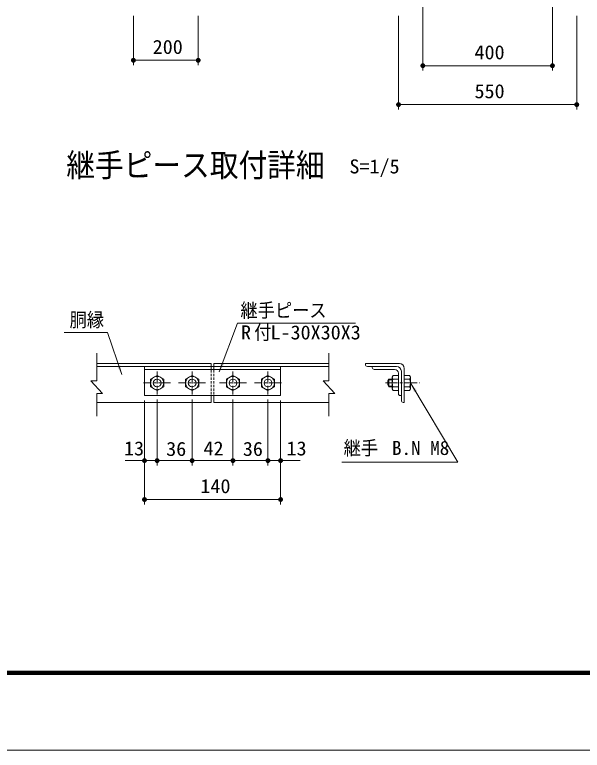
# Model space of a CAD drawing. Units: millimetres, scale not verified, with parts at other scales. Extents: x -4455 to 4455, y -3150 to 3150.
# Drawn here: x -486 to 1266, y -3150 to -882 of the extents above; entities that cross this region are included whole.
import ezdxf
from ezdxf.enums import TextEntityAlignment as Align

# ---------------------------------------------------------------- set-up
doc = ezdxf.new("R2010")
doc.units = ezdxf.units.MM
doc.header["$LTSCALE"] = 30
doc.linetypes.add('USER1', pattern=[2, 1.25, -0.25, 0.25, -0.25])
doc.linetypes.add('USER4', pattern=[0.375, 0.25, -0.125])
for name, color, linetype, lineweight in [('0-3_SUNPOU', 1, 'Continuous', 18), ('0-7_7詳細', 7, 'Continuous', 18), ('0-C_5寸法', 1, 'Continuous', 18), ('0-E_D-TTL', 7, 'Continuous', 9)]:
    doc.layers.add(name, color=color, linetype=linetype, lineweight=lineweight)
doc.styles.add('ＭＳ ゴシック', font='')
doc.styles.get('ＭＳ ゴシック').set_extended_font_data('MS Gothic')

# ---------------------------------------------------------------- blocks, each defined once
blk = doc.blocks.new('M1')
at = {"layer": '0-3_SUNPOU'}
blk.add_line((-7.5, 0), (-57.86, 0), dxfattribs=at)
for points in [[(0, 0), (-7.5, 0), (-7.44, 0.94)], [(0, 0), (-7.44, -0.94), (-7.5, 0)], [(0, 0), (-7.44, 0.94), (-7.26, 1.87)], [(0, 0), (-7.26, -1.87), (-7.44, -0.94)], [(0, 0), (-7.26, 1.87), (-6.97, 2.76)], [(0, 0), (-6.97, -2.76), (-7.26, -1.87)], [(0, 0), (-6.97, 2.76), (-6.57, 3.61)], [(0, 0), (-6.57, -3.61), (-6.97, -2.76)], [(0, 0), (-6.57, 3.61), (-6.07, 4.41)], [(0, 0), (-6.07, -4.41), (-6.57, -3.61)], [(0, 0), (-6.07, 4.41), (-5.47, 5.13)], [(0, 0), (-5.47, -5.13), (-6.07, -4.41)], [(0, 0), (-5.47, 5.13), (-4.78, 5.78)], [(0, 0), (-4.78, -5.78), (-5.47, -5.13)], [(0, 0), (-4.78, 5.78), (-4.02, 6.33)], [(0, 0), (-4.02, -6.33), (-4.78, -5.78)], [(0, 0), (-4.02, 6.33), (-3.19, 6.79)], [(0, 0), (-3.19, -6.79), (-4.02, -6.33)], [(0, 0), (-3.19, 6.79), (-2.32, 7.13)], [(0, 0), (-2.32, -7.13), (-3.19, -6.79)], [(0, 0), (-2.32, 7.13), (-1.41, 7.37)], [(0, 0), (-1.41, -7.37), (-2.32, -7.13)], [(0, 0), (-1.41, 7.37), (-0.47, 7.49)], [(0, 0), (-0.47, -7.49), (-1.41, -7.37)], [(0, 0), (-0.47, 7.49), (0.47, 7.49)], [(0, 0), (0.47, -7.49), (-0.47, -7.49)], [(0, 0), (0.47, 7.49), (1.41, 7.37)], [(0, 0), (1.41, 7.37), (2.32, 7.13)], [(0, 0), (2.32, 7.13), (3.19, 6.79)], [(0, 0), (3.19, 6.79), (4.02, 6.33)], [(0, 0), (4.02, 6.33), (4.78, 5.78)], [(0, 0), (4.78, 5.78), (5.47, 5.13)], [(0, 0), (5.47, 5.13), (6.07, 4.41)], [(0, 0), (6.07, 4.41), (6.57, 3.61)], [(0, 0), (6.57, 3.61), (6.97, 2.76)], [(0, 0), (6.97, 2.76), (7.26, 1.87)], [(0, 0), (7.26, 1.87), (7.44, 0.94)], [(0, 0), (7.44, 0.94), (7.5, 0)], [(0, 0), (1.41, -7.37), (0.47, -7.49)], [(0, 0), (2.32, -7.13), (1.41, -7.37)], [(0, 0), (3.19, -6.79), (2.32, -7.13)], [(0, 0), (4.02, -6.33), (3.19, -6.79)], [(0, 0), (4.78, -5.78), (4.02, -6.33)], [(0, 0), (5.47, -5.13), (4.78, -5.78)], [(0, 0), (6.07, -4.41), (5.47, -5.13)], [(0, 0), (6.57, -3.61), (6.07, -4.41)], [(0, 0), (6.97, -2.76), (6.57, -3.61)], [(0, 0), (7.26, -1.87), (6.97, -2.76)], [(0, 0), (7.44, -0.94), (7.26, -1.87)], [(0, 0), (7.5, 0), (7.44, -0.94)]]:
    blk.add_solid(points, dxfattribs=at)

msp = doc.modelspace()

# ---------------------------------------------------------------- linework, layer by layer
at = {"layer": '0-7_7詳細', "color": 4}
for p, q in [((-232.56, -2011.28), (-232.56, -1925.7)), ((483.71, -2011.28), (483.71, -1925.7)), ((465.71, -2011.28), (501.71, -2050.05)), ((483.71, -2011.28), (465.71, -2011.28)), ((-232.56, -2050.05), (-232.56, -2120.25)), ((-232.56, -2050.05), (-214.56, -2050.05)), ((483.71, -2050.05), (483.71, -2120.25)), ((483.71, -2050.05), (501.71, -2050.05))]:
    msp.add_line(p, q, dxfattribs=at)
at = {"layer": '0-7_7詳細', "lineweight": 9}
for p, q in [((120.57, -1957.62), (-232.56, -1957.62)), ((483.71, -1966.62), (-232.56, -1966.62)), ((-85.23, -1966.62), (-85.23, -2056.62)), ((120.57, -1966.62), (120.57, -1957.62)), ((483.71, -1957.62), (128.97, -1957.62)), ((128.97, -1966.62), (128.97, -1957.62)), ((334.77, -1966.62), (334.77, -2056.62)), ((701.51, -1957.62), (596.51, -1957.62)), ((596.51, -1957.62), (596.51, -1960.62)), ((692.51, -1966.62), (602.51, -1966.62)), ((617.51, -1966.62), (692.51, -1966.62)), ((617.51, -1966.62), (617.51, -1969.62)), ((716.51, -2077.62), (716.51, -1972.62)), ((334.77, -1975.62), (-85.23, -1975.62)), ((623.51, -1975.62), (686.51, -1975.62)), ((698.51, -1987.62), (698.51, -2050.62)), ((698.51, -2041.14), (698.51, -1994.1)), ((707.51, -2071.62), (707.51, -1981.62)), ((732.31, -1994.1), (716.51, -1994.1)), ((716.51, -1994.1), (716.51, -2041.14)), ((735.71, -1999.98), (732.31, -1994.1)), ((668.65, -2029.62), (668.65, -2005.62)), ((679.31, -2005.62), (668.65, -2005.62)), ((679.31, -2035.38), (679.31, -1999.86)), ((681.37, -2005.62), (698.51, -2005.62)), ((732.31, -2005.62), (716.51, -2005.62)), ((679.31, -2029.62), (668.65, -2029.62)), ((679.31, -2035.38), (682.63, -2041.14)), ((681.37, -2029.62), (698.51, -2029.62)), ((682.63, -2041.14), (698.51, -2041.14)), ((732.31, -2029.62), (716.51, -2029.62)), ((732.31, -2041.14), (716.51, -2041.14)), ((334.77, -2056.62), (-85.23, -2056.62)), ((120.57, -2077.62), (120.57, -2056.62)), ((128.97, -2077.62), (128.97, -2056.62)), ((120.57, -2077.62), (-232.56, -2077.62)), ((483.71, -2077.62), (128.97, -2077.62)), ((716.51, -2077.62), (713.51, -2077.62))]:
    msp.add_line(p, q, dxfattribs=at)
at = {"layer": '0-7_7詳細', "color": 3, "linetype": 'USER4'}
for p, q in [((120.57, -1966.62), (120.57, -2056.62)), ((128.97, -1966.62), (128.97, -2056.62))]:
    msp.add_line(p, q, dxfattribs=at)
at = {"layer": '0-7_7詳細', "color": 1, "linetype": 'USER1'}
for p, q in [((-46.23, -1981.68), (-46.23, -2053.43)), ((61.77, -1981.68), (61.77, -2053.43)), ((187.77, -1981.68), (187.77, -2053.43)), ((295.77, -1981.68), (295.77, -2053.43)), ((-4.53, -2017.62), (-88.13, -2017.62)), ((103.47, -2017.62), (19.87, -2017.62)), ((229.47, -2017.62), (145.87, -2017.62)), ((337.47, -2017.62), (253.87, -2017.62)), ((658.25, -2017.62), (764.3, -2017.62))]:
    msp.add_line(p, q, dxfattribs=at)
at = {"layer": '0-7_7詳細', "color": 1}
for p, q in [((679.31, -2008.02), (667.44, -2008.02)), ((679.31, -2027.22), (667.44, -2027.22)), ((-85.23, -2071.62), (-85.23, -2391.94)), ((-85.23, -2071.62), (-85.23, -2271.94)), ((-46.23, -2068.43), (-46.23, -2271.94)), ((-46.23, -2068.43), (-46.23, -2271.94)), ((61.77, -2068.43), (61.77, -2271.94)), ((61.77, -2068.43), (61.77, -2271.94)), ((187.77, -2068.43), (187.77, -2271.94)), ((187.77, -2068.43), (187.77, -2271.94)), ((295.77, -2068.43), (295.77, -2271.94)), ((295.77, -2068.43), (295.77, -2271.94)), ((334.77, -2071.62), (334.77, -2391.94)), ((334.77, -2071.62), (334.77, -2271.94)), ((-115.23, -2256.94), (-145.23, -2256.94)), ((-76.23, -2256.94), (-106.23, -2256.94)), ((-46.23, -2256.94), (-85.23, -2256.94)), ((61.77, -2256.94), (-46.23, -2256.94)), ((-16.23, -2256.94), (13.77, -2256.94)), ((31.77, -2256.94), (1.77, -2256.94)), ((61.77, -2256.94), (187.77, -2256.94)), ((91.77, -2256.94), (121.77, -2256.94)), ((157.77, -2256.94), (127.77, -2256.94)), ((187.77, -2256.94), (295.77, -2256.94)), ((217.77, -2256.94), (247.77, -2256.94)), ((265.77, -2256.94), (235.77, -2256.94)), ((295.77, -2256.94), (334.77, -2256.94)), ((325.77, -2256.94), (355.77, -2256.94)), ((364.77, -2256.94), (394.77, -2256.94)), ((-55.23, -2376.94), (304.77, -2376.94))]:
    msp.add_line(p, q, dxfattribs=at)
at = {"layer": '0-7_7詳細', "lineweight": 9}
for points in [[(566.4, -1832.61), (201.81, -1832.61), (145.61, -1983.45)], [(-332.85, -1861.94), (-199.48, -1861.94), (-155.66, -1991.36)], [(679.31, -1999.86), (682.63, -1994.1), (698.51, -1994.1)], [(707.51, -1981.62), (707.51, -2056.62), (704.51, -2056.62)], [(735.71, -1999.98), (735.71, -2035.26), (732.31, -2041.14)]]:
    msp.add_lwpolyline(points, dxfattribs=at)
for points in [[(-46.23, -1994.1), (-66.6, -2005.86), (-66.6, -2029.38), (-46.23, -2041.14), (-25.86, -2029.38), (-25.86, -2005.86)], [(61.77, -1994.1), (41.4, -2005.86), (41.4, -2029.38), (61.77, -2041.14), (82.14, -2029.38), (82.14, -2005.86)], [(187.77, -1994.1), (167.4, -2005.86), (167.4, -2029.38), (187.77, -2041.14), (208.14, -2029.38), (208.14, -2005.86)], [(295.77, -1994.1), (275.4, -2005.86), (275.4, -2029.38), (295.77, -2041.14), (316.14, -2029.38), (316.14, -2005.86)]]:
    msp.add_lwpolyline(points, close=True, dxfattribs=at)
at = {"layer": '0-7_7詳細', "color": 4}
msp.add_lwpolyline([(-232.56, -2011.28), (-250.56, -2011.28), (-214.56, -2050.05)], dxfattribs=at)
at = {"layer": '0-7_7詳細', "color": 1}
msp.add_lwpolyline([(523.88, -2261.25), (881.75, -2261.25), (736.74, -2019.34)], dxfattribs=at)
at = {"layer": '0-7_7詳細', "lineweight": 9}
for centre, radius in [((-46.23, -2017.62), 20.4), ((-46.23, -2017.62), 12), ((61.77, -2017.62), 20.4), ((61.77, -2017.62), 12), ((187.77, -2017.62), 20.4), ((187.77, -2017.62), 12), ((295.77, -2017.62), 20.4), ((295.77, -2017.62), 12)]:
    msp.add_circle(centre, radius, dxfattribs=at)
for centre, radius, start, end in [((602.51, -1960.62), 6, 180, 270), ((623.51, -1969.62), 6, 180, 270), ((692.51, -1981.62), 15, 0, 90), ((692.51, -1981.62), 15, 0, 90), ((701.51, -1972.62), 15, 0, 90), ((686.51, -1987.62), 12, 0, 90), ((689.43, -2017.62), 24, 150, 210), ((688.4, -1999.86), 9.09, 180, 219.3382), ((715.31, -2017.62), 36, 160.52878, 199.47122), ((729.83, -2000.29), 5.88, 294.94299, 2.968), ((712.8, -2017.62), 22.91, 328.40741, 31.59259), ((688.4, -2035.38), 9.09, 140.6618, 180), ((729.83, -2034.96), 5.88, 357.032, 65.05701), ((704.51, -2050.62), 6, 180, 270), ((713.51, -2071.62), 6, 180, 270)]:
    msp.add_arc(centre, radius, start, end, dxfattribs=at)
at = {"layer": '0-7_7詳細'}
for points in [[(-155.02, -1993.26), (-169.58, -1966.51), (-159.71, -1963.17)], [(144.91, -1985.32), (150.5, -1955.39), (160.26, -1959.03)]]:
    msp.add_solid(points, dxfattribs=at)
at = {"layer": '0-7_7詳細', "color": 1}
msp.add_solid([(735.71, -2017.62), (755.6, -2040.68), (746.67, -2046.03)], dxfattribs=at)
at = {"layer": '0-C_5寸法'}
for p, q in [((1173.77, -655.71), (1173.77, -1054.19)), ((773.77, -690.71), (773.77, -1054.19)), ((-119.44, -885.71), (-119.44, -1037.58)), ((80.56, -885.71), (80.56, -1037.58)), ((698.77, -885.71), (698.77, -1174.19)), ((1248.77, -885.71), (1248.77, -1174.19)), ((-89.44, -1022.58), (50.56, -1022.58)), ((803.77, -1039.19), (1143.77, -1039.19)), ((1218.77, -1159.19), (728.77, -1159.19))]:
    msp.add_line(p, q, dxfattribs=at)
at = {"layer": '0-E_D-TTL', "color": 2, "lineweight": 18}
msp.add_lwpolyline([(-4454.85, 3150.21), (4454.85, 3150.21), (4454.85, -3150.21), (-4454.85, -3150.21)], close=True, dxfattribs=at)
at = {"layer": '0-E_D-TTL'}
for points in [[(-4168.47, 2916.87), (4168.47, 2916.87), (4168.47, -2916.87), (-4168.47, -2916.87)], [(-4165.81, 2914.21), (4165.81, 2914.21), (4165.81, -2914.21), (-4165.81, -2914.21)], [(-4163.16, 2911.56), (4163.16, 2911.56), (4163.16, -2911.56), (-4163.16, -2911.56)], [(-4160.51, 2908.91), (4160.51, 2908.91), (4160.51, -2908.91), (-4160.51, -2908.91)], [(-4157.86, 2906.26), (4157.86, 2906.26), (4157.86, -2906.26), (-4157.86, -2906.26)]]:
    msp.add_lwpolyline(points, close=True, dxfattribs=at)

# ---------------------------------------------------------------- block references
at = {"layer": '0-7_7詳細'}
for p in [(-85.23, -2256.94), (-46.23, -2256.94), (61.77, -2256.94), (187.77, -2256.94), (295.77, -2256.94), (334.77, -2376.94)]:
    msp.add_blockref('M1', p, dxfattribs=at)
at = {"layer": '0-7_7詳細', "rotation": 180}
for p in [(-46.23, -2256.94), (61.77, -2256.94), (187.77, -2256.94), (295.77, -2256.94), (334.77, -2256.94), (-85.23, -2376.94)]:
    msp.add_blockref('M1', p, dxfattribs=at)
at = {"layer": '0-C_5寸法', "rotation": 180}
for p in [(-119.44, -1022.58), (773.77, -1039.19), (698.77, -1159.19)]:
    msp.add_blockref('M1', p, dxfattribs=at)
at = {"layer": '0-C_5寸法'}
for p in [(80.56, -1022.58), (1173.77, -1039.19), (1248.77, -1159.19)]:
    msp.add_blockref('M1', p, dxfattribs=at)

# ---------------------------------------------------------------- texts
at = {"layer": '0-7_7詳細', "style": 'ＭＳ ゴシック', "width": 0.9}
msp.add_text('継手ピース取付詳細', height=72.14, dxfattribs=at).set_placement((-326.49, -1403.52), align=Align.BOTTOM_LEFT)
at = {"layer": '0-7_7詳細', "color": 3, "style": 'ＭＳ ゴシック'}
for s, width, p in [('S=1/5', 1.05, (547.26, -1384.47)), ('継手ピース', 0.9, (210.97, -1828.15)), ('胴縁', 0.9, (-316.35, -1857.25)), ('付', 0.9, (253.28, -1896.3)), ('R', 1.05, (212.54, -1896.3)), ('L-30X30X3', 1.05, (303.62, -1896.3)), ('13', 1.05, (-148.48, -2253.97)), ('36', 1.05, (-18.31, -2255.44)), ('42', 1.05, (96.95, -2253.97)), ('36', 1.05, (218.35, -2255.44)), ('13', 1.05, (353.03, -2253.97)), ('継手', 0.9, (529.26, -2252.57)), ('140', 1.05, (87.27, -2370.26))]:
    msp.add_text(s, height=43.33, dxfattribs=dict(at, width=width)).set_placement(p, align=Align.BOTTOM_LEFT)
msp.add_text('B.N M8', height=43.33, dxfattribs=at).set_placement((678.46, -2252.57), align=Align.BOTTOM_LEFT)
at = {"layer": '0-C_5寸法', "color": 3, "style": 'ＭＳ ゴシック', "width": 1.05}
for s, p in [('200', (-59.94, -1015.9)), ('400', (933.27, -1032.51)), ('550', (933.27, -1152.51))]:
    msp.add_text(s, height=43.33, dxfattribs=at).set_placement(p, align=Align.BOTTOM_LEFT)

doc.saveas('drawing.dxf')
